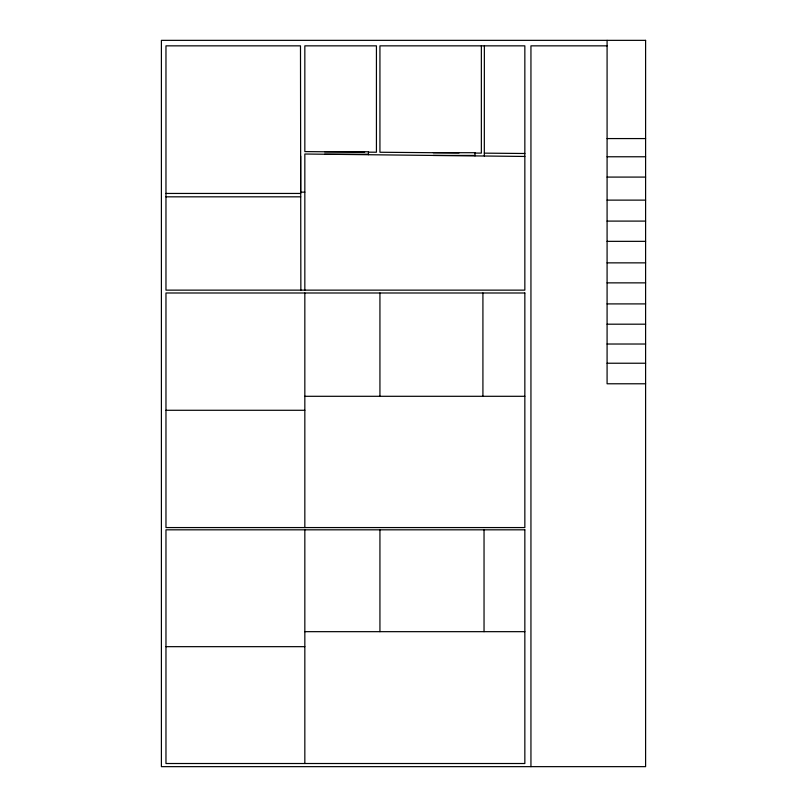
<?xml version="1.0" encoding="UTF-8"?>
<svg xmlns="http://www.w3.org/2000/svg" width="807" height="807" viewBox="0 0 807 807"><rect width="100%" height="100%" fill="white"/><g stroke="black" fill="none" stroke-linecap="round" stroke-linejoin="round"><path stroke-width="1.21" d="M484.321 156.013L484.361 45.848M607.086 45.848L530.945 45.848L530.945 766.65M607.086 138.572L645.6 138.572M324.565 151.766L368.446 151.766L368.446 154.722M433.218 152.705L475.02 152.705L475.02 155.902M324.565 154.238L368.446 154.238M433.218 155.438L475.02 155.438M607.086 156.77L645.6 156.77M607.086 177.086L645.6 177.086M304.834 192.147L300.658 192.147L300.658 156.114M165.97 193.448L300.708 193.448M165.97 196.827L300.718 196.827M607.086 200.126L645.6 200.126M607.086 221.098L645.6 221.098M607.086 241.343L645.6 241.343M607.086 262.86L645.6 262.86M607.086 282.864L645.6 282.864M607.086 303.906L645.6 303.906M607.086 324.192L645.6 324.192M607.086 344.024L645.6 344.024M607.086 363.231L645.6 363.231M645.6 383.779L607.086 383.779L607.086 40.35M304.834 396.298L524.843 396.298M165.97 410.279L304.834 410.279M304.834 631.669L524.843 631.669M165.97 646.669L304.834 646.669M364.683 152.12L304.834 151.605L304.834 45.848L376.435 45.848L376.435 152.22L368.446 152.15M459.032 152.927L379.936 152.251L379.936 45.848L524.843 45.848L524.843 290.137L165.97 290.137L165.97 45.848L300.486 45.848L300.86 290.137M475.02 153.068L481.355 153.118L481.355 45.848M484.361 153.148L524.843 153.491M524.843 156.457L304.834 154.016L304.834 290.137M484.039 529.816L484.039 631.669M482.919 292.991L482.919 396.298M379.936 292.991L379.936 396.298M379.936 529.816L379.936 631.669M304.834 292.991L304.834 527.566M304.834 529.816L304.834 763.513M645.6 40.35L161.4 40.35L161.4 766.65L645.6 766.65L645.6 40.35M524.843 292.991L165.97 292.991L165.97 527.566L524.843 527.566L524.843 292.991M524.843 529.816L165.97 529.816L165.97 763.513L524.843 763.513L524.843 529.816"/></g></svg>
